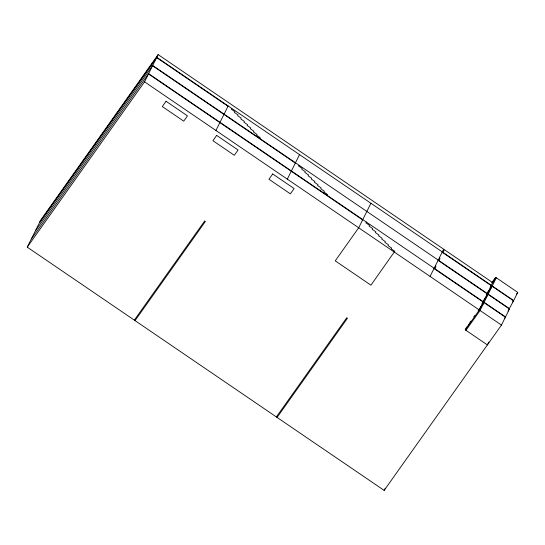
<?xml version="1.0" encoding="UTF-8"?>
<svg xmlns="http://www.w3.org/2000/svg" width="545" height="545" viewBox="0 0 545 545"><rect width="100%" height="100%" fill="white"/><g stroke="black" fill="none" stroke-linecap="round" stroke-linejoin="round"><path stroke-width="0.82" d="M478.156 310.8L483.98 302.591L505.392 317.183L501.455 325.079L384.15 490.398L27.25 247.151L31.188 239.255L148.628 73.664L152.566 65.768L295.329 163.064M31.324 238.983L35.261 231.087L152.702 65.495L156.64 57.6L228.021 106.248M35.398 230.814L39.335 222.912L156.64 57.6M27.25 247.151L144.554 81.839L148.492 73.936L362.629 219.887M158.132 54.602L40.827 219.921L39.472 222.646L156.776 57.327L158.132 54.602L492.905 282.766M215.936 130.487L219.873 122.591M220.01 122.318L223.947 114.416M224.084 114.143L228.157 105.975M231.72 108.407L231.318 109.225L234.888 111.657L234.479 112.474L238.049 114.906L237.64 115.724L241.21 118.156L240.801 118.974L244.371 121.406L243.962 122.223L247.532 124.655L247.123 125.473L250.693 127.905L250.284 128.722L253.854 131.154L253.445 131.972L257.015 134.404L256.606 135.221L260.176 137.653L259.774 138.471M287.317 179.135L291.255 171.239M291.391 170.967L299.532 154.623M299.028 165.224L298.626 166.041L302.189 168.473L301.787 169.291L305.357 171.723L304.948 172.54L308.518 174.972L308.109 175.79L311.679 178.222L311.27 179.039L314.84 181.471L314.431 182.289L318.001 184.721L317.592 185.538L321.162 187.971L320.753 188.788L324.323 191.22L323.914 192.038L327.484 194.47L327.075 195.287M370.913 203.271L358.692 227.783L335.236 260.844L370.927 285.171L394.791 251.293L391.221 248.861L391.63 248.043L388.06 245.611L388.469 244.794L384.899 242.362L385.308 241.544L381.738 239.112L382.147 238.294L378.577 235.862L378.986 235.045L375.416 232.613L375.825 231.795L372.255 229.363L372.657 228.546L369.094 226.114L369.496 225.296L365.927 222.864L366.335 222.047M430.073 276.431L443.385 249.739L444.093 250.23L443.01 252.41M434.862 268.746L435.945 266.566L435.237 266.083M438.936 260.578L440.019 258.398L439.311 257.914M384.15 490.398L385.226 488.245M488.81 342.049L487.38 344.917L465.253 329.841L466.683 326.966M469.545 323.144L465.968 330.325L480.043 310.486L483.98 302.591M465.253 329.841L479.328 310.003L483.265 302.1L434.011 268.535M481.944 303.878L487.339 293.932L438.085 260.36M486.501 295.029L491.413 285.764L442.159 252.192M490.091 287.542L495.623 277.316L517.75 292.399L513.676 300.567L492.264 285.975L496.338 277.807L492.455 283.277M484.117 302.318L488.054 294.416L509.466 309.015L505.528 316.911L484.117 302.318L479.259 309.158M483.688 300.574L488.191 294.143L492.128 286.248L513.54 300.84L508.008 311.066M134.322 320.126L204.702 220.936L205.417 221.427L135.037 320.617M276.37 416.939L346.749 317.749L347.465 318.232L277.085 417.422M491.74 282.794L495.623 277.316M487.407 292.815L492.264 285.975M487.271 293.087L492.128 286.248M486.372 295.301L487.339 293.932M469.906 322.429L470.873 321.06M473.789 316.952L474.756 315.582M516.292 294.45L517.75 292.399M512.572 302.209L513.54 300.84M504.425 318.553L505.392 317.183M156.776 57.327L491.549 285.491M152.702 65.495L487.475 293.66M488.191 294.143L509.602 308.743M148.628 73.664L483.401 301.828M144.554 81.839L479.328 310.003M480.043 310.486L501.455 325.079M166.061 101.261L162.308 106.554L183.72 121.147L187.473 115.86L166.061 101.261M216.665 135.398L212.911 140.692L234.323 155.284L238.076 149.998L216.665 135.398M272.704 173.964L268.951 179.251L290.369 193.843L294.123 188.556L272.704 173.964"/></g></svg>
